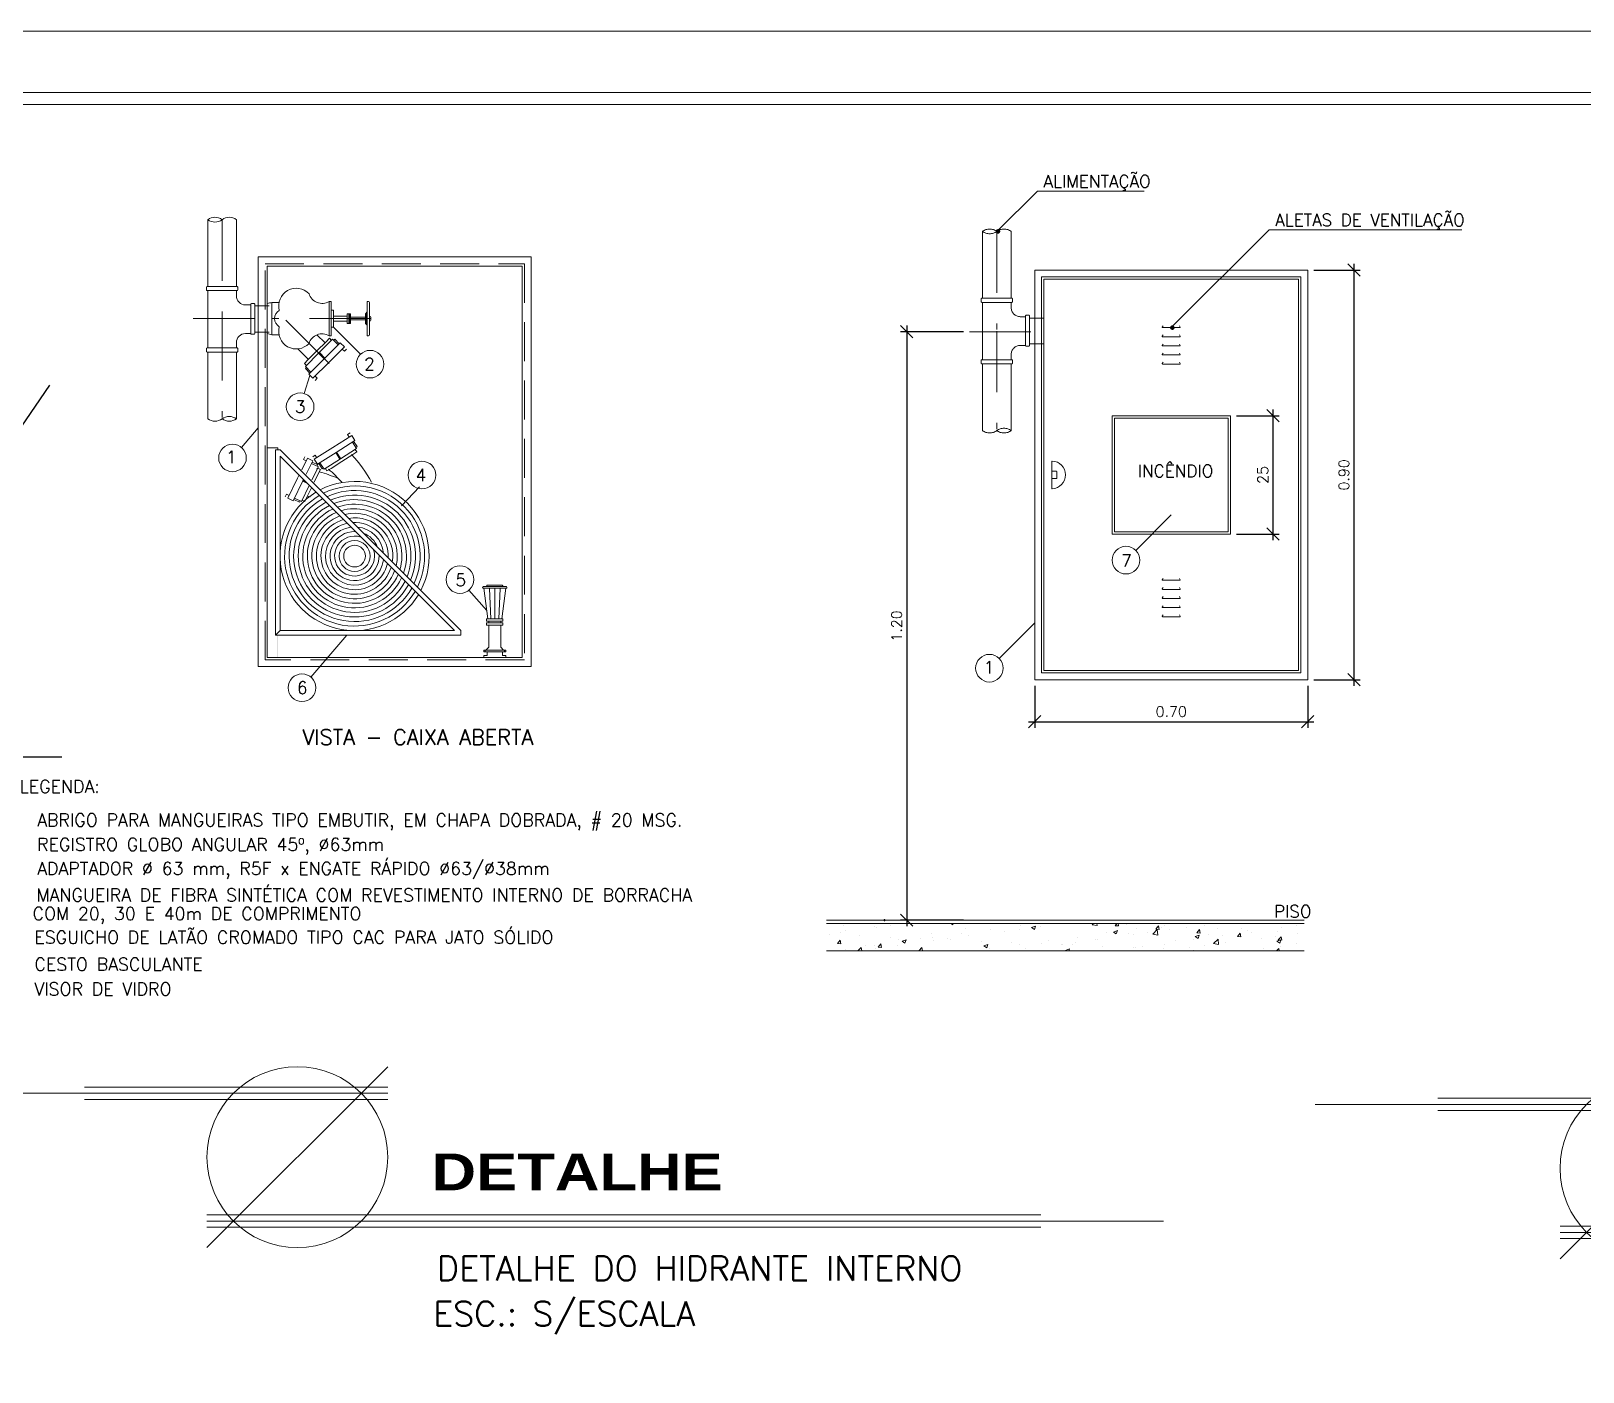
# Model space of a CAD drawing. Header units: millimetres. Extents: x 521 to 1055, y 261 to 520.
# Drawn here: x 995.51 to 1020.83, y 380.81 to 402.68 of the extents above; entities that cross this region are included whole.
import ezdxf

# ---------------------------------------------------------------- set-up
doc = ezdxf.new("R2010")
doc.units = ezdxf.units.MM
for name, pattern in [('CONTINU', [0]), ('DASHDOTX2', [2, 1, -0.5, 0, -0.5]), ('HIDDEN', [9.525, 6.35, -3.175])]:
    doc.linetypes.add(name, pattern=pattern)
doc.layers.add('0.1', color=8, linetype='Continuous', lineweight=13)
doc.layers.add('FORMATO', color=7, linetype='Continuous')
doc.styles.add('ROMANS', font='romans')
doc.styles.add('SANSSERIFBOLD', font='sasb____.pfb', dxfattribs={"width": 1.2, "height": 0.6})
doc.styles.get("Standard").update_dxf_attribs({"font": 'romans.shx'})
doc.dimstyles.new('DOT100', dxfattribs={"dimscale": 10, "dimtxt": 1.5, "dimasz": 0.6, "dimexe": 1.25, "dimexo": 1, "dimgap": 1, "dimtad": 1, "dimdec": 1, "dimdsep": 46, "dimtxsty": 'ROMANS', "dimblk1": 'DOT', "dimblk2": 'DOT', "dimsah": 1, "dimcen": 0.6, "dimclrt": 7, "dimadec": 0, "dimazin": 0, "dimtfac": 1, "dimtdec": 4, "dimtmove": 0, "dimatfit": 3, "dimldrblk": 'DOT', "dimfxl": 1, "dimtolj": 1, "dimtzin": 0, "dimarcsym": 0})
doc.dimstyles.new('Fares Eng - 50', dxfattribs={"dimscale": 2, "dimtxt": 0.085, "dimasz": 0.1, "dimexe": 0.05, "dimexo": 0.05, "dimgap": 0.04, "dimtad": 1, "dimzin": 4, "dimdsep": 46, "dimtxsty": 'ROMANS', "dimblk1": 'OBLIQUE', "dimblk2": 'OBLIQUE', "dimsah": 1, "dimcen": 0.05, "dimdle": 0.05, "dimclrd": 8, "dimclre": 8, "dimclrt": 8, "dimaunit": 1, "dimadec": 0, "dimazin": 0, "dimtfac": 1, "dimtix": 1, "dimtmove": 2, "dimatfit": 0, "dimldrblk": 'OPEN90', "dimfxl": 1, "dimtolj": 1, "dimtzin": 0, "dimarcsym": 0})

# ---------------------------------------------------------------- blocks, each defined once
blk = doc.blocks.new('_OBLIQUE')
at = {"color": 0, "linetype": 'ByBlock'}
blk.add_line((-0.5, -0.5), (0.5, 0.5), dxfattribs=at)
blk = doc.blocks.new('*D2250')
at = {"layer": '0.1', "color": 8, "linetype": 'CONTINU', "lineweight": -2, "transparency": 16777216}
for p, q in [((1015.771, 396.503), (1015.771, 394.373)), ((1015.177, 396.403), (1015.871, 396.403)), ((1015.177, 394.473), (1015.871, 394.473))]:
    blk.add_line(p, q, dxfattribs=at)
at = {"layer": 'DEFPOINTS', "color": 0, "linetype": 'CONTINU', "lineweight": -2, "transparency": 16777216}
for p in [(1015.077, 396.403), (1015.077, 394.473), (1015.771, 394.473)]:
    blk.add_point(p, dxfattribs=at)
at = {"layer": '0.1', "color": 8, "linetype": 'CONTINU', "lineweight": -2, "transparency": 16777216, "xscale": 0.2, "yscale": 0.2, "zscale": 0.2}
for p, rotation in [((1015.771, 396.403), 90), ((1015.771, 394.473), 270)]:
    blk.add_blockref('_OBLIQUE', p, dxfattribs=dict(at, rotation=rotation))
at = {"layer": '0.1', "color": 8, "linetype": 'CONTINU', "lineweight": -2, "transparency": 16777216, "insert": (1015.606, 395.438), "char_height": 0.17, "attachment_point": 5, "rotation": 90, "style": 'ROMANS'}
blk.add_mtext('\\A1;25', dxfattribs=at)
blk = doc.blocks.new('_Open90')
at = {"color": 0, "linetype": 'ByBlock', "lineweight": -2}
for p, q in [((0, 0), (-1, 0)), ((-0.5, 0.5), (0, 0)), ((0, 0), (-0.5, -0.5))]:
    blk.add_line(p, q, dxfattribs=at)
blk = doc.blocks.new('*D2248')
at = {"layer": '0.1', "color": 8, "linetype": 'CONTINU', "lineweight": -2, "transparency": 16777216}
for p, q in [((1011.884, 391.997), (1011.884, 391.313)), ((1016.339, 391.997), (1016.339, 391.313)), ((1011.784, 391.413), (1016.439, 391.413))]:
    blk.add_line(p, q, dxfattribs=at)
at = {"layer": 'DEFPOINTS', "color": 0, "linetype": 'CONTINU', "lineweight": -2, "transparency": 16777216}
for p in [(1011.884, 392.097), (1016.339, 392.097), (1016.339, 391.413)]:
    blk.add_point(p, dxfattribs=at)
at = {"layer": '0.1', "color": 8, "linetype": 'CONTINU', "lineweight": -2, "transparency": 16777216, "xscale": 0.2, "yscale": 0.2, "zscale": 0.2, "rotation": 180}
blk.add_blockref('_OBLIQUE', (1011.884, 391.413), dxfattribs=at)
at = {"layer": '0.1', "color": 8, "linetype": 'CONTINU', "lineweight": -2, "transparency": 16777216, "xscale": 0.2, "yscale": 0.2, "zscale": 0.2}
blk.add_blockref('_OBLIQUE', (1016.339, 391.413), dxfattribs=at)
at = {"layer": '0.1', "color": 8, "linetype": 'CONTINU', "lineweight": -2, "transparency": 16777216, "insert": (1014.112, 391.578), "char_height": 0.17, "attachment_point": 5, "style": 'ROMANS'}
blk.add_mtext('\\A1;0.70', dxfattribs=at)
blk = doc.blocks.new('*X2233')
at = {"color": 0}
for p, q in [((2248.86, -729.73), (2248.86, -729.73)), ((2253.7, -728.66), (2253.7, -728.66)), ((2255.18, -725.59), (2255.18, -725.59)), ((2256.06, -727.95), (2256.06, -727.95)), ((2268.9, -726.19), (2268.9, -726.19)), ((2269.49, -726.58), (2269.49, -726.58)), ((2275.74, -725.76), (2275.74, -725.76)), ((2293.89, -729.33), (2293.89, -729.33)), ((2302.19, -724.84), (2303.06, -725.43)), ((2303.06, -725.43), (2303.26, -724.84)), ((2307.04, -729.27), (2307.04, -729.27)), ((2308.47, -726.83), (2308.47, -726.83)), ((2319.67, -727.67), (2319.67, -727.67)), ((2325.94, -728.15), (2325.94, -728.15)), ((2332.2, -727.32), (2332.2, -727.32)), ((2332.65, -725.8), (2332.65, -725.8)), ((2337.75, -726.59), (2339.5, -725.92)), ((2337.75, -726.59), (2338.99, -727.43)), ((2338.99, -727.43), (2339.5, -725.92)), ((2341.67, -726.08), (2341.67, -726.08)), ((2364.34, -725.39), (2364.86, -724.84)), ((2364.34, -725.39), (2366.56, -725.73)), ((2365.87, -724.9), (2365.87, -724.9)), ((2366.56, -725.73), (2366.46, -724.84)), ((2370.8, -728.88), (2370.8, -728.88)), ((2373.68, -728.59), (2375.43, -727.92)), ((2373.68, -728.59), (2374.92, -729.43)), ((2374.43, -725.77), (2375.21, -724.84)), ((2374.43, -725.77), (2375.92, -725.9)), ((2374.92, -729.43), (2375.43, -727.92)), ((2375.92, -725.91), (2375.72, -724.84)), ((2379.21, -725.46), (2379.21, -725.46)), ((2380.33, -729.23), (2380.33, -729.23)), ((2382.4, -729.71), (2382.4, -729.71)), ((2383.63, -727.12), (2383.63, -727.12)), ((2388.65, -728.88), (2388.65, -728.88)), ((2391.02, -729.52), (2392.97, -727.49)), ((2391.02, -729.52), (2393.24, -729.87)), ((2392.36, -727.34), (2393.56, -725.9)), ((2392.36, -727.34), (2393.85, -727.47)), ((2392.56, -726.02), (2392.56, -726.02)), ((2393.24, -729.87), (2392.97, -727.5)), ((2393.85, -727.47), (2393.56, -725.91)), ((2394.91, -726.73), (2394.91, -726.73)), ((2396.26, -725.52), (2396.26, -725.52)), ((2398.12, -727.64), (2398.12, -727.64)), ((2405.91, -726.59), (2405.91, -726.59)), ((2410.29, -728.91), (2411.5, -727.47)), ((2410.29, -728.91), (2411.78, -729.04)), ((2411.78, -729.04), (2411.49, -727.48)), ((2413.91, -725.56), (2413.91, -725.56)), ((2415.48, -729.72), (2415.48, -729.72)), ((2419.25, -727.15), (2419.25, -727.15)), ((2428.22, -730.48), (2429.43, -729.04)), ((2429.72, -730.61), (2429.43, -729.04)), ((2430.06, -727.21), (2430.06, -727.21)), ((2432.6, -727.72), (2432.6, -727.72)), ((2434.4, -728.61), (2434.4, -728.61)), ((2440.67, -724.92), (2440.67, -724.92)), ((2445.94, -728.28), (2445.94, -728.28)), ((2447.39, -726.74), (2447.39, -726.74)), ((2454.02, -725.48), (2454.02, -725.48)), ((2454.58, -729.2), (2454.58, -729.2)), ((2252.38, -733.6), (2253.58, -732.16)), ((2252.38, -733.6), (2253.87, -733.73)), ((2253.87, -733.73), (2253.58, -732.16)), ((2255.76, -736.27), (2255.76, -736.27)), ((2261.4, -736.84), (2262.88, -735.3)), ((2262.2, -730.3), (2262.2, -730.3)), ((2263.05, -736.84), (2262.87, -735.3)), ((2262.91, -736.44), (2262.91, -736.44)), ((2264.73, -734.34), (2264.73, -734.34)), ((2268.59, -734.51), (2268.59, -734.51)), ((2269.17, -735.62), (2269.17, -735.62)), ((2270.31, -735.16), (2271.51, -733.73)), ((2270.31, -735.16), (2271.8, -735.3)), ((2271.8, -735.3), (2271.51, -733.73)), ((2275.55, -730.86), (2275.55, -730.86)), ((2278.64, -734.37), (2278.64, -734.37)), ((2279.31, -731.83), (2279.31, -731.83)), ((2280.81, -732.65), (2282.56, -731.98)), ((2280.81, -732.65), (2282.06, -733.49)), ((2281.22, -732.91), (2281.22, -732.91)), ((2282.06, -733.49), (2282.56, -731.98)), ((2288.24, -736.73), (2289.44, -735.3)), ((2288.9, -731.43), (2288.9, -731.43)), ((2289.73, -736.84), (2289.44, -735.3)), ((2294.2, -731.03), (2294.2, -731.03)), ((2294.43, -732.29), (2294.43, -732.29)), ((2300.68, -731.47), (2300.68, -731.47)), ((2302.24, -731.99), (2302.24, -731.99)), ((2310.15, -730.22), (2310.15, -730.22)), ((2315.59, -732.55), (2315.59, -732.55)), ((2316.74, -734.65), (2318.49, -733.98)), ((2316.74, -734.65), (2317.98, -735.49)), ((2317.98, -735.49), (2318.49, -733.98)), ((2319.36, -735.99), (2319.36, -735.99)), ((2328.93, -733.12), (2328.93, -733.12)), ((2332.35, -734.12), (2332.35, -734.12)), ((2335.09, -735.94), (2335.09, -735.94)), ((2342.28, -733.68), (2342.28, -733.68)), ((2345.18, -732.36), (2345.18, -732.36)), ((2350.88, -733.86), (2350.88, -733.86)), ((2351.18, -734.24), (2351.18, -734.24)), ((2352.67, -736.65), (2354.42, -735.98)), ((2354.13, -736.84), (2354.42, -735.98)), ((2355.62, -734.25), (2355.62, -734.25)), ((2357.14, -733.03), (2357.14, -733.03)), ((2357.81, -730.76), (2357.81, -730.76)), ((2365.75, -731.73), (2365.75, -731.73)), ((2366.61, -731.79), (2366.61, -731.79)), ((2368.97, -734.81), (2368.97, -734.81)), ((2382.31, -735.37), (2382.31, -735.37)), ((2383.33, -735.45), (2383.33, -735.45)), ((2386.32, -734.72), (2386.32, -734.72)), ((2395.66, -735.94), (2395.66, -735.94)), ((2395.96, -733.85), (2395.96, -733.85)), ((2400.9, -732.22), (2400.9, -732.22)), ((2407.33, -735.42), (2407.33, -735.42)), ((2408.94, -731.97), (2408.94, -731.97)), ((2409.01, -736.5), (2409.01, -736.5)), ((2409.6, -730.59), (2411.35, -729.92)), ((2409.6, -730.59), (2410.85, -731.43)), ((2410.85, -731.43), (2411.35, -729.92)), ((2413.59, -734.6), (2413.59, -734.6)), ((2417.7, -733.66), (2419.65, -731.63)), ((2417.7, -733.66), (2419.92, -734.01)), ((2419.92, -734.01), (2419.65, -731.63)), ((2421.78, -730.21), (2421.78, -730.21)), ((2423.06, -733.35), (2423.06, -733.35)), ((2428.22, -730.48), (2429.72, -730.61)), ((2438.85, -731.27), (2438.85, -731.27)), ((2439.61, -735.96), (2439.61, -735.96)), ((2445.11, -730.45), (2445.11, -730.45)), ((2445.3, -736.84), (2446.33, -735.77)), ((2445.53, -732.6), (2447.28, -731.92)), ((2445.53, -732.6), (2446.78, -733.43)), ((2446.15, -732.05), (2447.36, -730.61)), ((2446.15, -732.05), (2447.65, -732.18)), ((2446.45, -736.84), (2446.33, -735.77)), ((2446.77, -733.44), (2447.28, -731.93)), ((2447.09, -735.06), (2447.09, -735.06)), ((2447.65, -732.18), (2447.36, -730.61)), ((2454.19, -733.46), (2454.19, -733.46)), ((2288.24, -736.73), (2289.42, -736.84)), ((2336.6, -736.74), (2336.6, -736.74)), ((2352.67, -736.65), (2352.94, -736.84))]:
    blk.add_line(p, q, dxfattribs=at)
blk = doc.blocks.new('*D2249')
at = {"layer": '0.1', "color": 8, "linetype": 'CONTINU', "lineweight": -2, "transparency": 16777216}
for p, q in [((1010.723, 397.773), (1009.696, 397.773)), ((1009.796, 397.873), (1009.796, 388.076)), ((1010.723, 388.176), (1009.696, 388.176))]:
    blk.add_line(p, q, dxfattribs=at)
at = {"layer": 'DEFPOINTS', "color": 0, "linetype": 'CONTINU', "lineweight": -2, "transparency": 16777216}
for p in [(1010.823, 397.773), (1009.796, 388.176), (1010.823, 388.176)]:
    blk.add_point(p, dxfattribs=at)
at = {"layer": '0.1', "color": 8, "linetype": 'CONTINU', "lineweight": -2, "transparency": 16777216, "xscale": 0.2, "yscale": 0.2, "zscale": 0.2}
for p, rotation in [((1009.796, 397.773), 90), ((1009.796, 388.176), 270)]:
    blk.add_blockref('_OBLIQUE', p, dxfattribs=dict(at, rotation=rotation))
at = {"layer": '0.1', "color": 8, "linetype": 'CONTINU', "lineweight": -2, "transparency": 16777216, "insert": (1009.631, 392.974), "char_height": 0.17, "attachment_point": 5, "rotation": 90, "style": 'ROMANS'}
blk.add_mtext('\\A1;1.20', dxfattribs=at)
blk = doc.blocks.new('*D2234')
at = {"layer": '0.1', "color": 8, "linetype": 'CONTINU', "lineweight": -2, "transparency": 16777216}
for p, q in [((1016.439, 398.779), (1017.194, 398.779)), ((1017.094, 391.997), (1017.094, 398.879)), ((1016.439, 392.097), (1017.194, 392.097))]:
    blk.add_line(p, q, dxfattribs=at)
at = {"layer": 'DEFPOINTS', "color": 0, "linetype": 'CONTINU', "lineweight": -2, "transparency": 16777216}
for p in [(1016.339, 398.779), (1017.094, 398.779), (1016.339, 392.097)]:
    blk.add_point(p, dxfattribs=at)
at = {"layer": '0.1', "color": 8, "linetype": 'CONTINU', "lineweight": -2, "transparency": 16777216, "xscale": 0.2, "yscale": 0.2, "zscale": 0.2}
for p, rotation in [((1017.094, 398.779), 90), ((1017.094, 392.097), 270)]:
    blk.add_blockref('_OBLIQUE', p, dxfattribs=dict(at, rotation=rotation))
at = {"layer": '0.1', "color": 8, "linetype": 'CONTINU', "lineweight": -2, "transparency": 16777216, "insert": (1016.929, 395.438), "char_height": 0.17, "attachment_point": 5, "rotation": 90, "style": 'ROMANS'}
blk.add_mtext('\\A1;0.90', dxfattribs=at)
blk = doc.blocks.new('TITU-2')
at = {"color": 1}
for p, q in [((0.01475, 0.01475), (-0.01475, -0.01475)), ((-0.03471, 0.01043), (-0.05471, 0.01043)), ((0.01475, 0.01143), (-0.03471, 0.01143)), ((0.01475, 0.00943), (-0.03471, 0.00943)), ((-0.01475, -0.00943), (0.1213, -0.00943)), ((-0.01475, -0.01143), (0.1213, -0.01143)), ((0.1413, -0.01043), (0.1213, -0.01043))]:
    blk.add_line(p, q, dxfattribs=at)
at = {"color": 7}
for p, q in [((0.01475, 0.01043), (-0.03471, 0.01043)), ((-0.01475, -0.01043), (0.1213, -0.01043))]:
    blk.add_line(p, q, dxfattribs=at)
at = {"color": 1}
blk.add_circle((0, 0), 0.01475, dxfattribs=at)
at = {"color": 4}
blk.add_text('ESC.:', height=0.004, dxfattribs=at).set_placement((0.02216, -0.02752))
at = {"color": 8, "style": 'SANSSERIFBOLD', "width": 1.2}
blk.add_attdef('FACHADA', (0.0219, -0.0054), '', height=0.006, dxfattribs=at)
at = {"color": 4}
for tag, p in [('FACHADA', (0.0228, -0.02014)), ('0/0', (0.03834, -0.02752))]:
    blk.add_attdef(tag, p, '', height=0.004, dxfattribs=at)
blk = doc.blocks.new('_DOT')
at = {"color": 0, "linetype": 'ByBlock'}
blk.add_line((-0.5, 0), (-1, 0), dxfattribs=at)
at = {"color": 0, "linetype": 'ByBlock', "const_width": 0.5}
blk.add_lwpolyline([(-0.25, 0, 1), (0.25, 0, 1)], format="xyb", close=True, dxfattribs=at)
blk = doc.blocks.new('DOT')
at = {"layer": 'FORMATO', "color": 0, "linetype": 'ByBlock'}
blk.add_line((-0.5, 0), (-1, 0), dxfattribs=at)
at = {"layer": 'FORMATO', "color": 0, "linetype": 'ByBlock', "const_width": 0.5}
blk.add_lwpolyline([(-0.25, 0, 1), (0.25, 0, 1)], format="xyb", close=True, dxfattribs=at)

msp = doc.modelspace()

# ---------------------------------------------------------------- linework, layer by layer
at = {"layer": '0.1', "color": 8}
for p, q in [((1011.92788, 400.06781), (1011.26922, 399.40915)), ((1011.92788, 400.06781), (1013.67203, 400.06781)), ((1015.70885, 399.43745), (1014.11161, 397.8402)), ((1015.70885, 399.43745), (1018.85317, 399.43745)), ((999.21656, 392.3114), (999.21656, 398.99355)), ((999.21656, 398.99355), (1003.67133, 398.99355)), ((1003.67133, 398.99355), (1003.67133, 392.3114)), ((1000.37226, 398.26653), (1000.37226, 397.98729)), ((1000.37226, 398.26653), (1000.40939, 398.26653)), ((1000.40939, 398.26653), (1000.40939, 397.98729)), ((1000.99575, 398.26653), (1000.99575, 397.98729)), ((1000.99575, 398.26653), (1001.01432, 398.26653)), ((999.4393, 398.25072), (999.55009, 398.25072)), ((1000.40939, 398.12691), (1000.44651, 398.12691)), ((1000.44651, 398.12691), (1000.44651, 397.98729)), ((1000.44651, 398.02927), (1000.66876, 398.02927)), ((1000.66876, 398.06638), (1000.72445, 398.06638)), ((1000.66876, 398.06638), (1000.66876, 397.98729)), ((1000.69475, 398.06638), (1000.69475, 397.98729)), ((1000.70589, 398.06638), (1000.70589, 397.98729)), ((1000.72445, 398.06638), (1000.72445, 397.98729)), ((1000.72445, 398.00862), (1000.80498, 398.00862)), ((1000.88552, 398.00862), (1000.80498, 398.00862)), ((1000.88552, 398.00862), (1000.96606, 398.00862)), ((1000.96606, 398.05869), (1000.96606, 397.98729)), ((1000.97149, 398.07182), (1000.99575, 398.09608)), ((1000.97719, 398.07752), (1000.97719, 397.98729)), ((1001.03288, 398.24797), (1001.03288, 397.98729)), ((1001.05144, 397.96387), (1001.05144, 398.01071)), ((1000.37226, 397.70805), (1000.37226, 397.98729)), ((1000.40939, 397.70805), (1000.40939, 397.98729)), ((1000.40939, 397.84767), (1000.44651, 397.84767)), ((1000.44651, 397.84767), (1000.44651, 397.98729)), ((1000.44651, 397.94531), (1000.66876, 397.94531)), ((1000.44651, 397.84767), (1000.88313, 397.40464)), ((1000.66876, 397.9082), (1000.66876, 397.98729)), ((1000.66876, 397.9082), (1000.72445, 397.9082)), ((1000.69475, 397.9082), (1000.69475, 397.98729)), ((1000.70589, 397.9082), (1000.70589, 397.98729)), ((1000.72445, 397.9082), (1000.72445, 397.98729)), ((1000.72445, 397.96597), (1000.80498, 397.96597)), ((1000.88552, 397.96597), (1000.80498, 397.96597)), ((1000.88552, 397.96597), (1000.96606, 397.96597)), ((1000.96606, 397.91589), (1000.96606, 397.98729)), ((1000.97149, 397.90277), (1000.99575, 397.87851)), ((1000.97719, 397.89707), (1000.97719, 397.98729)), ((1000.99575, 397.70805), (1000.99575, 397.98729)), ((1001.03288, 397.72661), (1001.03288, 397.98729)), ((999.4393, 397.72387), (999.55009, 397.72387)), ((1000.30942, 397.58941), (1000.17436, 397.72287)), ((1000.37226, 397.70805), (1000.40939, 397.70805)), ((1000.99575, 397.70805), (1001.01432, 397.70805)), ((1000.03773, 397.31772), (999.86018, 397.49317)), ((1000.0586, 397.05749), (999.96743, 396.76469)), ((999.21656, 396.20654), (998.94339, 395.88646)), ((999.53501, 395.88199), (999.36505, 395.88199)), ((999.49789, 392.82348), (999.49789, 395.84724)), ((999.57214, 395.84724), (999.49789, 395.84724)), ((999.53501, 395.84724), (999.53501, 395.88199)), ((999.57214, 395.84724), (1002.52165, 392.89773)), ((999.57214, 392.89773), (999.57214, 395.74224)), ((999.57214, 395.74224), (1002.41665, 392.89773)), ((1012.16275, 395.65837), (1012.16275, 395.21705)), ((1012.23803, 395.49711), (1012.16275, 395.49711)), ((1012.24267, 395.49247), (1012.24267, 395.38296)), ((1001.84558, 395.24157), (1001.55474, 394.93171)), ((1012.23803, 395.37832), (1012.16275, 395.37832)), ((1014.11161, 394.78609), (1013.53259, 394.20707)), ((1002.94405, 393.22495), (1002.65519, 393.56023)), ((1002.87906, 393.60599), (1002.88468, 393.61527)), ((1002.887, 393.5919), (1003.07562, 393.5919)), ((1002.96172, 393.09081), (1002.8957, 393.5919)), ((1002.94502, 393.61974), (1002.94502, 393.62902)), ((1003.00991, 393.09081), (1002.98841, 393.58262)), ((1003.26424, 393.5919), (1003.07562, 393.5919)), ((1003.07562, 393.09081), (1003.07562, 393.58262)), ((1003.14133, 393.09081), (1003.16282, 393.58262)), ((1003.18951, 393.09081), (1003.25553, 393.5919)), ((1003.20621, 393.61974), (1003.20621, 393.62902)), ((1003.27218, 393.60599), (1003.26656, 393.61527)), ((1002.94292, 393.05368), (1002.94292, 393.09081)), ((1002.94292, 392.98865), (1002.94292, 393.02577)), ((1002.97642, 392.62566), (1002.97642, 392.98865)), ((1002.97877, 393.05368), (1002.97877, 393.02577)), ((1003.17247, 393.05368), (1003.17247, 393.02577)), ((1003.17482, 392.62566), (1003.17482, 392.98865)), ((1003.20831, 393.05368), (1003.20831, 393.09081)), ((1003.20831, 392.98865), (1003.20831, 393.02577)), ((1011.88422, 393.02388), (1011.3052, 392.44487)), ((999.49789, 392.82348), (999.57214, 392.89773)), ((999.49789, 392.82348), (1002.52165, 392.82348)), ((999.57214, 392.89773), (1002.41665, 392.89773)), ((1000.66171, 392.82348), (1000.07645, 392.13774)), ((1002.52165, 392.82348), (1002.52165, 392.89773)), ((1002.93106, 392.5803), (1002.97642, 392.62566)), ((1003.22018, 392.5803), (1003.17482, 392.62566)), ((1003.67133, 392.3114), (999.21656, 392.3114)), ((1008.48587, 388.17621), (1016.28172, 388.17621)), ((1008.48587, 388.12053), (1016.28172, 388.12053)), ((1008.48587, 387.67505), (1016.28172, 387.67505))]:
    msp.add_line(p, q, dxfattribs=at)
at = {"layer": '0.1', "color": 8, "linetype": 'Continuous'}
for p, q in [((998.39273, 399.60088), (998.39273, 398.51115)), ((998.86048, 399.60088), (998.86048, 398.51115)), ((999.36505, 392.45989), (999.36505, 398.84506)), ((999.36505, 398.84506), (1003.52284, 398.84506)), ((1003.52284, 398.84506), (1003.52284, 392.45989)), ((998.37045, 398.50002), (998.37045, 398.45547)), ((998.38159, 398.51115), (998.87161, 398.51115)), ((998.38159, 398.44433), (998.87161, 398.44433)), ((998.39273, 398.44433), (998.39273, 397.50883)), ((998.86048, 398.44433), (998.86048, 398.35895)), ((998.88275, 398.50002), (998.88275, 398.45547)), ((999.00897, 398.21046), (999.09435, 398.21046)), ((999.09435, 397.74271), (999.09435, 398.22159)), ((999.10549, 398.23273), (999.15004, 398.23273)), ((999.16117, 397.74271), (999.16117, 398.22159)), ((999.16864, 398.19471), (999.39787, 398.19471)), ((999.36505, 397.74162), (999.36505, 398.2445)), ((999.4393, 398.25072), (999.4393, 397.98729)), ((999.16401, 397.76458), (999.39325, 397.76458)), ((999.4393, 397.72387), (999.4393, 397.98729)), ((998.38159, 397.50883), (998.87161, 397.50883)), ((998.86048, 397.50883), (998.86048, 397.59421)), ((999.00897, 397.74271), (999.09435, 397.74271)), ((999.10549, 397.73157), (999.15004, 397.73157)), ((1000.17396, 397.46181), (1000.32241, 397.61025)), ((1000.4299, 397.6495), (1000.20809, 397.42769)), ((1000.55385, 397.5938), (1000.29791, 397.33786)), ((1000.37871, 397.66656), (1000.32241, 397.61025)), ((1000.6221, 397.52555), (1000.36616, 397.26961)), ((1000.37871, 397.66656), (1000.39578, 397.6495)), ((1000.37871, 397.66656), (1000.41284, 397.63244)), ((1000.4299, 397.6495), (1000.51973, 397.55967)), ((1000.46403, 397.6495), (1000.44696, 397.63244)), ((1000.46403, 397.6495), (1000.53679, 397.57674)), ((1000.55385, 397.5938), (1000.6221, 397.52555)), ((998.37045, 397.45314), (998.37045, 397.49769)), ((998.38159, 397.44201), (998.87161, 397.44201)), ((998.39273, 397.44201), (998.39273, 396.35228)), ((998.86048, 396.35228), (998.86048, 397.44201)), ((998.88275, 397.45314), (998.88275, 397.49769)), ((999.96921, 397.25706), (1000.02552, 397.31337)), ((999.96921, 397.25706), (1000.00334, 397.22294)), ((999.98628, 397.20587), (1000.20809, 397.42769)), ((1000.17396, 397.46181), (1000.02552, 397.31337)), ((1000.04198, 397.08192), (1000.29791, 397.33786)), ((1000.11023, 397.01367), (1000.36616, 397.26961)), ((1000.20239, 397.42199), (1000.29222, 397.33217)), ((1000.21378, 397.43338), (1000.30361, 397.34356)), ((1000.58798, 397.49142), (1000.6221, 397.4573)), ((1000.65623, 397.49142), (1000.6221, 397.4573)), ((999.98628, 397.20587), (1000.0761, 397.11605)), ((999.98628, 397.17175), (1000.00334, 397.18881)), ((999.98628, 397.17175), (1000.05904, 397.09899)), ((1000.04198, 397.08192), (1000.11023, 397.01367)), ((1000.14435, 397.0478), (1000.17848, 397.01367)), ((1000.14435, 396.97955), (1000.17848, 397.01367)), ((1000.742, 396.0812), (1000.43652, 395.88706)), ((1000.79377, 395.99974), (1000.48829, 395.8056)), ((1000.71611, 396.12193), (1000.67538, 396.09604)), ((1000.70127, 396.05531), (1000.67538, 396.09604)), ((1000.79377, 395.99974), (1000.742, 396.0812)), ((1000.8286, 395.89995), (1000.7734, 395.98679)), ((999.97483, 395.73127), (999.95368, 395.68789)), ((1000.10515, 395.73365), (1000.14588, 395.75953)), ((1000.13104, 395.69292), (1000.43652, 395.88706)), ((1000.17177, 395.7188), (1000.14588, 395.75953)), ((1000.18281, 395.61146), (1000.48829, 395.8056)), ((1000.54963, 395.69406), (1000.48149, 395.80128)), ((1000.56322, 395.7027), (1000.49509, 395.80992)), ((1000.82117, 395.86664), (1000.55642, 395.69838)), ((1000.58231, 395.65765), (1000.75949, 395.77025)), ((1000.82117, 395.86664), (1000.75304, 395.97385)), ((1000.82669, 395.81296), (1000.75949, 395.77025)), ((1000.82669, 395.81296), (1000.80081, 395.8537)), ((1000.8286, 395.89995), (1000.80823, 395.887)), ((1000.82669, 395.81296), (1000.81375, 395.83333)), ((1000.01821, 395.71011), (999.9266, 395.52224)), ((999.99706, 395.66674), (999.95368, 395.68789)), ((1000.10497, 395.66781), (999.99879, 395.45006)), ((1000.10497, 395.66781), (1000.01821, 395.71011)), ((1000.19799, 395.56875), (1000.08381, 395.62443)), ((1000.19799, 395.56875), (1000.09379, 395.35505)), ((1000.18688, 395.60102), (1000.09439, 395.64612)), ((1000.18281, 395.61146), (1000.13104, 395.69292)), ((1000.17829, 395.54689), (1000.17015, 395.5302)), ((1000.18688, 395.60102), (1000.17631, 395.57933)), ((1000.2308, 395.52591), (1000.18742, 395.54707)), ((1000.2308, 395.52591), (1000.1959, 395.45434)), ((1000.25837, 395.53755), (1000.20317, 395.6244)), ((1000.2308, 395.52591), (1000.20911, 395.53649)), ((1000.29168, 395.53013), (1000.22354, 395.63734)), ((1000.25837, 395.53755), (1000.27873, 395.55049)), ((1000.29168, 395.53013), (1000.55642, 395.69838)), ((1000.33793, 395.50234), (1000.31204, 395.54307)), ((1000.33793, 395.50234), (1000.40513, 395.54505)), ((1000.58231, 395.65765), (1000.40513, 395.54505)), ((999.70093, 395.05945), (999.85957, 395.38478)), ((999.78769, 395.01714), (999.94633, 395.34248)), ((999.88186, 395.43049), (999.85957, 395.38478)), ((999.92302, 395.00484), (1000.04905, 395.2633)), ((1000.00976, 395.30259), (999.9428, 395.33524)), ((999.95404, 395.3583), (999.94633, 395.34248)), ((999.97478, 395.33756), (999.94986, 395.34972)), ((1000.08514, 395.2272), (1000.01187, 395.07695)), ((1000.12988, 395.31896), (1000.1959, 395.45434)), ((999.65755, 395.0806), (999.67871, 395.12398)), ((999.72208, 395.10283), (999.67871, 395.12398)), ((999.78769, 395.01714), (999.70093, 395.05945)), ((999.89075, 394.99373), (999.79826, 395.03883)), ((999.92302, 395.00484), (999.80884, 395.06052)), ((999.89075, 394.99373), (999.90133, 395.01542)), ((999.97697, 395.00538), (999.93359, 395.02653)), ((999.97697, 395.00538), (1000.01187, 395.07695)), ((1002.89262, 393.61974), (1003.07562, 393.61974)), ((1002.9543, 393.6383), (1003.07562, 393.6383)), ((1003.19693, 393.6383), (1003.07562, 393.6383)), ((1003.25862, 393.61974), (1003.07562, 393.61974)), ((1002.94292, 393.09081), (1003.07562, 393.09081)), ((1002.94292, 393.05368), (1003.07562, 393.05368)), ((1002.94292, 393.02577), (1003.07562, 393.02577)), ((1002.94292, 392.98865), (1003.07562, 392.98865)), ((1003.20831, 393.09081), (1003.07562, 393.09081)), ((1003.20831, 393.05368), (1003.07562, 393.05368)), ((1003.20831, 393.02577), (1003.07562, 393.02577)), ((1003.20831, 392.98865), (1003.07562, 392.98865)), ((1003.52284, 392.45989), (999.36505, 392.45989)), ((1002.89494, 392.55245), (1002.89494, 392.5803)), ((1002.89494, 392.5803), (1003.07562, 392.5803)), ((1002.89494, 392.55245), (1003.07562, 392.55245)), ((1002.89494, 392.49213), (1002.94977, 392.49213)), ((1002.89494, 392.45989), (1002.89494, 392.49213)), ((1002.91845, 392.55245), (1002.91845, 392.5803)), ((1002.94977, 392.49213), (1002.94977, 392.55245)), ((1003.2563, 392.5803), (1003.07562, 392.5803)), ((1003.2563, 392.55245), (1003.07562, 392.55245)), ((1003.20147, 392.49213), (1003.20147, 392.55245)), ((1003.2563, 392.49213), (1003.20147, 392.49213)), ((1003.23278, 392.55245), (1003.23278, 392.5803)), ((1003.2563, 392.55245), (1003.2563, 392.5803)), ((1003.2563, 392.45989), (1003.2563, 392.49213))]:
    msp.add_line(p, q, dxfattribs=at)
at = {"layer": '0.1', "color": 8, "linetype": 'DASHDOTX2'}
for p, q in [((998.6266, 399.60088), (998.6266, 397.97658)), ((998.15501, 397.98729), (999.36505, 397.98729)), ((998.6266, 397.97658), (998.6266, 396.35228)), ((1001.05144, 397.98729), (999.36505, 397.98729)), ((1000.37502, 397.25261), (999.64033, 397.98729)), ((1010.82267, 397.77253), (1012.03271, 397.77253))]:
    msp.add_line(p, q, dxfattribs=at)
at = {"layer": '0.1', "color": 8, "linetype": 'HIDDEN'}
for p, q in [((1011.03276, 399.40915), (1011.03276, 398.31943)), ((1011.50051, 399.40915), (1011.50051, 398.31943)), ((1011.01048, 398.30829), (1011.01048, 398.26374)), ((1011.02162, 398.31943), (1011.51164, 398.31943)), ((1011.52278, 398.30829), (1011.52278, 398.26374)), ((1011.02162, 398.25261), (1011.51164, 398.25261)), ((1011.03276, 398.25261), (1011.03276, 397.3171)), ((1011.50051, 398.25261), (1011.50051, 398.16722)), ((1011.649, 398.01873), (1011.73438, 398.01873)), ((1011.73438, 397.55098), (1011.73438, 398.02987)), ((1011.74552, 398.04101), (1011.79007, 398.04101)), ((1011.8012, 397.55098), (1011.8012, 398.02987)), ((1011.80567, 397.99435), (1012.03491, 397.99435)), ((1011.649, 397.55098), (1011.73438, 397.55098)), ((1011.74552, 397.53984), (1011.79007, 397.53984)), ((1011.80567, 397.57719), (1012.03491, 397.57719)), ((1011.01048, 397.26142), (1011.01048, 397.30597)), ((1011.02162, 397.3171), (1011.51164, 397.3171)), ((1011.02162, 397.25028), (1011.51164, 397.25028)), ((1011.03276, 397.25028), (1011.03276, 396.16056)), ((1011.50051, 397.3171), (1011.50051, 397.40249)), ((1011.50051, 396.16056), (1011.50051, 397.25028)), ((1011.52278, 397.26142), (1011.52278, 397.30597))]:
    msp.add_line(p, q, dxfattribs=at)
at = {"layer": '0.1', "color": 8, "linetype": 'HIDDEN', "ltscale": 0.1}
for p, q in [((999.32793, 392.42276), (999.32793, 398.88218)), ((999.32793, 398.88218), (1003.55996, 398.88218)), ((1003.55996, 398.88218), (1003.55996, 392.42276)), ((1003.55996, 392.42276), (999.32793, 392.42276))]:
    msp.add_line(p, q, dxfattribs=at)
at = {"layer": '0.1', "color": 8}
for points in [[(1054.67111, 402.67742), (928.46672, 402.67742), (928.46672, 318.67742), (1054.67111, 318.67742)], [(930.96672, 319.67742), (930.96672, 401.67742), (1053.67111, 401.67742), (1053.67111, 319.67742)], [(1016.33899, 398.77879), (1016.33899, 392.09664), (1011.88422, 392.09664), (1011.88422, 398.77879)], [(1016.22762, 398.66742), (1016.22762, 392.20801), (1011.99559, 392.20801), (1011.99559, 398.66742)], [(1016.1905, 398.6303), (1016.1905, 392.24513), (1012.03271, 392.24513), (1012.03271, 398.6303)], [(1013.14641, 396.40291), (1013.14641, 394.47251), (1015.07681, 394.47251), (1015.07681, 396.40291)], [(1013.18353, 396.36579), (1013.18353, 394.50964), (1015.03968, 394.50964), (1015.03968, 396.36579)]]:
    msp.add_lwpolyline(points, close=True, dxfattribs=at)
msp.add_lwpolyline([(1037.85111, 400.47742, 0.41421356), (1036.85111, 401.47742), (932.16672, 401.47742, 0.41421356), (931.16672, 400.47742), (931.16672, 326.87742, 0.41421356), (932.16672, 325.87742), (1036.85111, 325.87742, 0.41421356), (1037.85111, 326.87742)], format="xyb", close=True, dxfattribs=at)
at = {"layer": '0.1', "color": 8, "linetype": 'ByBlock', "const_width": 0.03712}
for points in [[(1011.26663, 399.40915, 1), (1011.30375, 399.40915, 1)], [(1014.11161, 397.8402, 1), (1014.14873, 397.8402, 1)]]:
    msp.add_lwpolyline(points, format="xyb", close=True, dxfattribs=at)
at = {"layer": '0.1', "color": 8, "linetype": 'DASHDOTX2'}
msp.add_lwpolyline([(1011.26663, 399.40915), (1011.26663, 397.78486), (1011.26663, 396.16056)], dxfattribs=at)
at = {"layer": '0.1', "color": 8}
for points in [[(1013.97822, 397.8699), (1013.9651, 397.84716, 0.57735027), (1013.96911, 397.8402), (1014.11161, 397.8402), (1014.2541, 397.8402, 0.57735027), (1014.25812, 397.84716), (1014.24499, 397.8699)], [(1013.97822, 397.72141), (1013.9651, 397.69867, 0.57735027), (1013.96911, 397.69171), (1014.11161, 397.69171), (1014.2541, 397.69171, 0.57735027), (1014.25812, 397.69867), (1014.24499, 397.72141)], [(1013.97822, 397.57291), (1013.9651, 397.55018, 0.57735027), (1013.96911, 397.54322), (1014.11161, 397.54322), (1014.2541, 397.54322, 0.57735027), (1014.25812, 397.55018), (1014.24499, 397.57291)], [(1013.97822, 397.42442), (1013.9651, 397.40168, 0.57735027), (1013.96911, 397.39472), (1014.11161, 397.39472), (1014.2541, 397.39472, 0.57735027), (1014.25812, 397.40168), (1014.24499, 397.42442)], [(1013.97822, 397.27593), (1013.9651, 397.25319, 0.57735027), (1013.96911, 397.24623), (1014.11161, 397.24623), (1014.2541, 397.24623, 0.57735027), (1014.25812, 397.25319), (1014.24499, 397.27593)], [(1013.97822, 393.74924), (1013.9651, 393.7265, 0.57735027), (1013.96911, 393.71954), (1014.11161, 393.71954), (1014.2541, 393.71954, 0.57735027), (1014.25812, 393.7265), (1014.24499, 393.74924)], [(1013.97822, 393.60074), (1013.9651, 393.57801, 0.57735027), (1013.96911, 393.57105), (1014.11161, 393.57105), (1014.2541, 393.57105, 0.57735027), (1014.25812, 393.57801), (1014.24499, 393.60074)], [(1013.97822, 393.45225), (1013.9651, 393.42951, 0.57735027), (1013.96911, 393.42255), (1014.11161, 393.42255), (1014.2541, 393.42255, 0.57735027), (1014.25812, 393.42951), (1014.24499, 393.45225)], [(1013.97822, 393.30376), (1013.9651, 393.28102, 0.57735027), (1013.96911, 393.27406), (1014.11161, 393.27406), (1014.2541, 393.27406, 0.57735027), (1014.25812, 393.28102), (1014.24499, 393.30376)], [(1013.97822, 393.15527), (1013.9651, 393.13253, 0.57735027), (1013.96911, 393.12557), (1014.11161, 393.12557), (1014.2541, 393.12557, 0.57735027), (1014.25812, 393.13253), (1014.24499, 393.15527)]]:
    msp.add_lwpolyline(points, format="xyb", dxfattribs=at)
at = {"layer": '0.1', "color": 8, "const_width": 0.01856}
msp.add_lwpolyline([(1009.42415, 388.17621, 1), (1009.44271, 388.17621, 1)], format="xyb", close=True, dxfattribs=at)
at = {"layer": '0.1', "color": 8}
for centre, radius in [((1001.04131, 397.24414), 0.22535), ((999.90044, 396.54953), 0.22535), ((998.7971, 395.71505), 0.22535), ((1001.88764, 395.43519), 0.22535), ((1000.78903, 394.11462), 0.25169), ((1000.78903, 394.11462), 0.17745), ((1013.37324, 394.04773), 0.22535), ((1002.5081, 393.73096), 0.22535), ((1011.14586, 392.28552), 0.22535), ((999.93016, 391.96633), 0.22535)]:
    msp.add_circle(centre, radius, dxfattribs=at)
at = {"layer": '0.1', "color": 8, "linetype": 'Continuous'}
for centre, radius, start, end in [((998.50966, 399.44427), 0.19545, 53.25239, 126.74761), ((998.50966, 399.75749), 0.19545, 233.25239, 306.74761), ((998.74354, 399.44427), 0.19545, 53.25239, 126.74761), ((998.38159, 398.50002), 0.01114, 90, 180), ((998.38159, 398.45547), 0.01114, 180, 270), ((999.00897, 398.35895), 0.14849, 180, 270), ((998.87161, 398.50002), 0.01114, 0, 90), ((998.87161, 398.45547), 0.01114, 270, 0), ((999.10549, 398.22159), 0.01114, 90, 180), ((999.15004, 398.22159), 0.01114, 0, 90), ((999.64033, 397.24604), 1.0246, 101.315417, 105.585363), ((998.38159, 397.49769), 0.01114, 90, 180), ((999.00897, 397.59421), 0.14849, 90, 180), ((998.87161, 397.49769), 0.01114, 0, 90), ((999.10549, 397.74271), 0.01114, 180, 270), ((999.15004, 397.74271), 0.01114, 270, 0), ((999.64033, 398.72855), 1.0246, 254.414637, 258.684583), ((998.38159, 397.45314), 0.01114, 180, 270), ((998.87161, 397.45314), 0.01114, 270, 0), ((998.50966, 396.50889), 0.19545, 233.25239, 306.74761), ((998.74354, 396.19567), 0.19545, 53.25239, 126.74761), ((998.74354, 396.50889), 0.19545, 233.25239, 306.74761)]:
    msp.add_arc(centre, radius, start, end, dxfattribs=at)
at = {"layer": '0.1', "color": 8, "linetype": 'HIDDEN'}
for centre, radius, start, end in [((1011.14969, 399.25254), 0.19545, 53.25239, 126.74761), ((1011.14969, 399.56577), 0.19545, 233.25239, 306.74761), ((1011.38357, 399.25254), 0.19545, 53.25239, 126.74761), ((1011.02162, 398.30829), 0.01114, 90, 180), ((1011.02162, 398.26374), 0.01114, 180, 270), ((1011.51164, 398.30829), 0.01114, 0, 90), ((1011.51164, 398.26374), 0.01114, 270, 0), ((1011.649, 398.16722), 0.14849, 180, 270), ((1011.74552, 398.02987), 0.01114, 90, 180), ((1011.79007, 398.02987), 0.01114, 0, 90), ((1011.649, 397.40249), 0.14849, 90, 180), ((1011.74552, 397.55098), 0.01114, 180, 270), ((1011.79007, 397.55098), 0.01114, 270, 0), ((1011.02162, 397.30597), 0.01114, 90, 180), ((1011.02162, 397.26142), 0.01114, 180, 270), ((1011.51164, 397.30597), 0.01114, 0, 90), ((1011.51164, 397.26142), 0.01114, 270, 0), ((1011.14969, 396.31717), 0.19545, 233.25239, 306.74761), ((1011.38357, 396.00395), 0.19545, 53.25239, 126.74761), ((1011.38357, 396.31717), 0.19545, 233.25239, 306.74761)]:
    msp.add_arc(centre, radius, start, end, dxfattribs=at)
at = {"layer": '0.1', "color": 8}
for centre, radius, start, end in [((999.83643, 398.19601), 0.28639, 43.215033, 195.205532), ((1000.25836, 398.45866), 0.22336, 197.335873, 300.660563), ((1001.01432, 398.24797), 0.01856, 0, 90), ((999.64033, 397.98729), 0.15586, 120.99525, 180), ((1000.98462, 398.05869), 0.01856, 135, 180), ((1001.03288, 398.01071), 0.01856, 0, 90), ((999.64033, 397.98729), 0.15586, 180, 239.00475), ((999.83643, 397.77857), 0.28639, 164.794468, 316.784967), ((1000.98462, 397.91589), 0.01856, 180, 225), ((1001.03288, 397.96387), 0.01856, 270, 0), ((1000.25836, 397.51592), 0.22336, 59.339437, 162.664127), ((1001.01432, 397.72661), 0.01856, 270, 0), ((999.17595, 394.30133), 2.14618, 28.281937, 43.213858), ((999.64871, 393.41819), 2.14618, 65.919766, 74.78198), ((998.95755, 393.91092), 2.14618, 40.963825, 49.051418), ((1012.1674, 395.65837), 0.00464, 88.795278, 180), ((1012.16275, 395.43771), 0.22535, 271.204722, 88.795278), ((1012.23803, 395.49247), 0.00464, 0, 90), ((1000.78903, 394.11462), 1.21689, 332.437976, 117.562024), ((1000.78903, 394.11462), 1.14265, 333.611235, 116.388765), ((1012.23803, 395.38296), 0.00464, 270, 0), ((1000.78903, 394.11462), 1.21689, 121.192511, 328.807489), ((1000.78903, 394.11462), 1.14265, 120.275716, 329.724284), ((1000.78903, 394.11462), 1.0684, 119.226767, 330.773233), ((1000.78903, 394.11462), 0.99416, 118.014378, 331.985622), ((999.66701, 392.97122), 2.14618, 79.253769, 80.61954), ((1000.78903, 394.11462), 1.0684, 334.957523, 115.042477), ((1000.78903, 394.11462), 0.99416, 336.519282, 113.480718), ((1000.78903, 394.11462), 0.91991, 338.354565, 111.645435), ((1012.1674, 395.21705), 0.00464, 180, 271.204722), ((1000.78903, 394.11462), 0.91991, 116.596334, 333.403666), ((1000.78903, 394.11462), 0.84566, 114.914142, 335.085858), ((1000.78903, 394.11462), 0.77142, 112.884086, 337.115914), ((1000.78903, 394.11462), 0.69717, 110.381429, 339.618571), ((1000.78903, 394.11462), 0.84566, 340.545277, 109.454723), ((1000.78903, 394.11462), 0.77142, 343.211522, 106.788478), ((1000.78903, 394.11462), 0.69717, 346.538525, 103.461475), ((1000.78903, 394.11462), 0.62293, 350.832414, 99.167586), ((1000.78903, 394.11462), 0.62293, 107.210346, 342.789654), ((1000.78903, 394.11462), 0.54868, 103.040762, 346.959238), ((1000.78903, 394.11462), 0.47443, 97.254816, 352.745184), ((1000.78903, 394.11462), 0.40019, 88.471023, 1.528977), ((1000.78903, 394.11462), 0.54868, 356.654237, 93.345763), ((1000.78903, 394.11462), 0.47443, 5.232397, 84.767603), ((1000.78903, 394.11462), 0.40019, 20.678829, 69.321171), ((1000.78903, 394.11462), 0.32594, 71.996403, 18.003597), ((1002.887, 393.60118), 0.00928, 148.81008, 270), ((1002.89262, 393.61046), 0.00928, 90, 148.81008), ((1002.9543, 393.62902), 0.00928, 90, 180), ((1003.19693, 393.62902), 0.00928, 0, 90), ((1003.25862, 393.61046), 0.00928, 31.18992, 90), ((1003.26424, 393.60118), 0.00928, 270, 31.18992)]:
    msp.add_arc(centre, radius, start, end, dxfattribs=at)
for points in [[(999.36505, 395.88663), (999.36505, 395.87735), (999.53966, 395.88663), (999.53037, 395.87735)], [(999.53966, 395.88663), (999.53037, 395.87735), (999.53966, 395.84724), (999.53037, 395.84724)], [(999.53966, 392.82348), (999.53037, 392.82348), (999.53966, 392.45989), (999.53037, 392.45989)]]:
    msp.add_trace(points, dxfattribs=at)

# ---------------------------------------------------------------- block references
at = {"layer": '0.1', "color": 8, "xscale": 0.03712308452224988, "yscale": 0.03712308452224988, "zscale": 0.03712308452224988}
msp.add_blockref('*X2233', (925.05022, 415.0287), dxfattribs=at)
at = {"layer": '0.1', "color": 8}
ref = msp.add_blockref('TITU-2', (999.8551, 384.30983), dxfattribs=dict(at, xscale=100, yscale=100, zscale=100))
ref.add_attrib('FACHADA', 'DETALHE', (1002.0451, 383.76983), dxfattribs={"layer": '0', "color": 8, "height": 0.6, "style": 'SANSSERIFBOLD', "width": 1.2})
ref.add_attrib('0/0', 'S/ESCALA', (1003.68938, 381.55773), dxfattribs={"layer": '0', "color": 4, "height": 0.4})
ref.add_attrib('FACHADA', 'DETALHE DO HIDRANTE INTERNO', (1002.13461, 382.2961), dxfattribs={"layer": '0', "color": 4, "height": 0.4})
ref = msp.add_blockref('TITU-2', (1021.9298, 384.12689), dxfattribs=dict(at, xscale=100, yscale=100, zscale=100))
ref.add_attrib('FACHADA', 'DETALHE', (1024.1198, 383.58689), dxfattribs={"layer": '0', "color": 8, "height": 0.6, "style": 'SANSSERIFBOLD', "width": 1.2})
ref.add_attrib('0/0', 'S/ESCALA', (1025.76408, 381.37479), dxfattribs={"layer": '0', "color": 4, "height": 0.4})
ref.add_attrib('FACHADA', 'DEPÓSITO OU SIMILAR', (1024.20931, 382.11316), dxfattribs={"layer": '0', "color": 4, "height": 0.4})

# ---------------------------------------------------------------- texts
at = {"layer": '0.1', "color": 8, "style": 'ROMANS'}
for s, height, p in [('ALIMENTAÇÃO', 0.2009809, (1012.02731, 400.12645)), ('ALETAS DE VENTILAÇÃO', 0.2009809, (1015.80828, 399.49609)), ('2', 0.20098, (1000.94526, 397.14444)), ('3', 0.20098, (999.81518, 396.45205)), ('1', 0.20098, (998.69328, 395.63087)), ('4', 0.20098, (1001.78382, 395.33549)), ('INCÊNDIO', 0.200981, (1013.56683, 395.40017)), ('7', 0.20098, (1013.29509, 393.93714)), ('5', 0.20098, (1002.43534, 393.6235)), ('1', 0.20098, (1011.05041, 392.19899)), ('6', 0.20098, (999.84964, 391.86663)), ('VISTA - CAIXA ABERTA', 0.2495798, (999.9401, 391.03697)), ('LEGENDA:', 0.207983, (995.32206, 390.25194)), ('ABRIGO PARA MANGUEIRAS TIPO EMBUTIR, EM CHAPA DOBRADA, # 20 MSG.', 0.2079832, (995.60956, 389.70521)), ('REGISTRO GLOBO ANGULAR 45º, Ø63mm', 0.2079832, (995.60956, 389.30734)), ('ADAPTADOR Ø 63 mm, R5F x ENGATE RÁPIDO Ø63/Ø38mm', 0.2079832, (995.60956, 388.91532)), ('MANGUEIRA DE FIBRA SINTÉTICA COM REVESTIMENTO INTERNO DE BORRACHA', 0.2079832, (995.59895, 388.4817)), (' COM 20, 30 E 40m DE COMPRIMENTO', 0.2079832, (995.39279, 388.17851)), ('PISO', 0.200981, (1015.78862, 388.21804)), ('ESGUICHO DE LATÃO CROMADO TIPO CAC PARA JATO SÓLIDO', 0.2079832, (995.56485, 387.79328)), ('CESTO BASCULANTE', 0.2079832, (995.56485, 387.35259)), ('VISOR DE VIDRO', 0.2079832, (995.56485, 386.94888))]:
    msp.add_text(s, height=height, dxfattribs=at).set_placement(p)

# ---------------------------------------------------------------- dimensions: what is measured, and where the dimension line sits
at = {"layer": '0.1', "color": 8, "linetype": 'CONTINU', "lineweight": -2}
for base, p1, p2, text, picture, middle in [((1017.09415, 398.77879), (1016.33899, 392.09664), (1016.33899, 398.77879), '0.90', '*D2234', (1016.92915, 395.43771)), ((1009.79561, 388.17621), (1010.82267, 397.77253), (1010.82267, 388.17621), '1.20', '*D2249', (1009.63061, 392.97437)), ((1015.77113, 394.47251), (1015.07681, 396.40291), (1015.07681, 394.47251), '25', '*D2250', (1015.60613, 395.43771))]:
    dim = msp.add_linear_dim(base=base, p1=p1, p2=p2, angle=90, text=text, dimstyle='Fares Eng - 50', dxfattribs=at)
    dim.commit()
    dim.dimension.update_dxf_attribs({"geometry": picture, "text_midpoint": middle})
dim = msp.add_linear_dim(base=(1016.33899, 391.41258), p1=(1011.88422, 392.09664), p2=(1016.33899, 392.09664), text='0.70', dimstyle='Fares Eng - 50', dxfattribs=at)
dim.commit()
dim.dimension.update_dxf_attribs({"geometry": '*D2248', "text_midpoint": (1014.11161, 391.57758)})

# ---------------------------------------------------------------- leaders
at = {"layer": '0.1', "color": 8, "linetype": 'Continuous'}
msp.add_leader([(990.17713, 388.64278), (991.67612, 390.83875), (996.01163, 390.83875)], dimstyle='DOT100', override={"dimasz": 1, "dimldrblk": 'DOT'}, dxfattribs=at)

doc.saveas('drawing.dxf')
